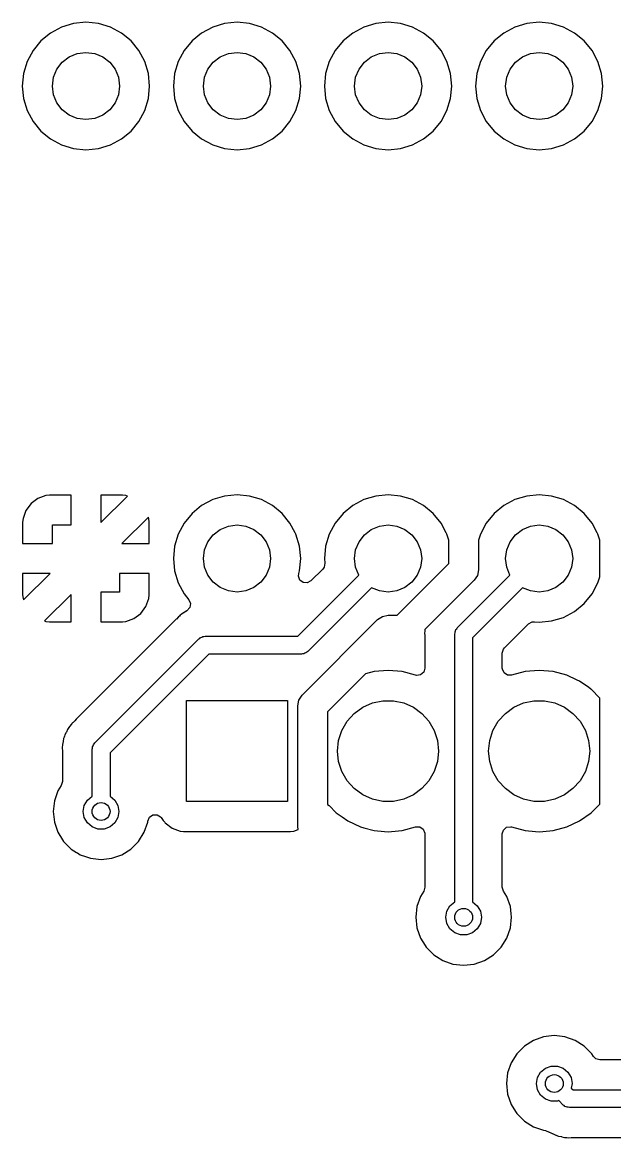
# Model space of a CAD drawing. Extents: x 3.96 to 7.44, y -5.28 to -1.66.
# Drawn here: x 4.688 to 5.08, y -3.226 to -2.488 of the extents above; entities that cross this region are included whole.
import ezdxf

# ---------------------------------------------------------------- set-up
doc = ezdxf.new("R2010")
doc.units = 0
doc.header["$MEASUREMENT"] = 0
doc.layers.add('BLACK', color=7, linetype='CONTINUOUS')

msp = doc.modelspace()

# ---------------------------------------------------------------- linework, layer by layer
at = {"layer": 'BLACK', "linetype": 'CONTINUOUS'}
for p, q in [((4.71387, -2.49106), (4.70658, -2.49495)), ((4.72178, -2.48866), (4.71387, -2.49106)), ((4.73, -2.48785), (4.72178, -2.48866)), ((4.73822, -2.48866), (4.73, -2.48785)), ((4.74613, -2.49106), (4.73822, -2.48866)), ((4.75342, -2.49495), (4.74613, -2.49106)), ((4.81387, -2.49106), (4.80658, -2.49495)), ((4.82178, -2.48866), (4.81387, -2.49106)), ((4.83, -2.48785), (4.82178, -2.48866)), ((4.83822, -2.48866), (4.83, -2.48785)), ((4.84613, -2.49106), (4.83822, -2.48866)), ((4.85342, -2.49495), (4.84613, -2.49106)), ((4.91387, -2.49106), (4.90658, -2.49495)), ((4.92178, -2.48866), (4.91387, -2.49106)), ((4.93, -2.48785), (4.92178, -2.48866)), ((4.93822, -2.48866), (4.93, -2.48785)), ((4.94613, -2.49106), (4.93822, -2.48866)), ((4.95342, -2.49495), (4.94613, -2.49106)), ((5.01387, -2.49106), (5.00658, -2.49495)), ((5.02178, -2.48866), (5.01387, -2.49106)), ((5.03, -2.48785), (5.02178, -2.48866)), ((5.03822, -2.48866), (5.03, -2.48785)), ((5.04613, -2.49106), (5.03822, -2.48866)), ((5.05342, -2.49495), (5.04613, -2.49106)), ((4.70019, -2.50019), (4.69495, -2.50658)), ((4.70658, -2.49495), (4.70019, -2.50019)), ((4.70658, -2.49495), (4.70658, -2.49495)), ((4.75981, -2.50019), (4.75342, -2.49495)), ((4.75342, -2.49495), (4.75342, -2.49495)), ((4.76505, -2.50658), (4.75981, -2.50019)), ((4.80019, -2.50019), (4.79495, -2.50658)), ((4.80658, -2.49495), (4.80019, -2.50019)), ((4.80658, -2.49495), (4.80658, -2.49495)), ((4.85981, -2.50019), (4.85342, -2.49495)), ((4.85342, -2.49495), (4.85342, -2.49495)), ((4.86505, -2.50658), (4.85981, -2.50019)), ((4.90019, -2.50019), (4.89495, -2.50658)), ((4.90658, -2.49495), (4.90019, -2.50019)), ((4.90658, -2.49495), (4.90658, -2.49495)), ((4.95981, -2.50019), (4.95342, -2.49495)), ((4.95342, -2.49495), (4.95342, -2.49495)), ((4.96505, -2.50658), (4.95981, -2.50019)), ((5.00019, -2.50019), (4.99495, -2.50658)), ((5.00658, -2.49495), (5.00019, -2.50019)), ((5.00658, -2.49495), (5.00658, -2.49495)), ((5.05981, -2.50019), (5.05342, -2.49495)), ((5.05342, -2.49495), (5.05342, -2.49495)), ((5.06505, -2.50658), (5.05981, -2.50019)), ((4.69495, -2.50658), (4.69106, -2.51387)), ((4.69495, -2.50658), (4.69495, -2.50658)), ((4.71888, -2.51074), (4.72424, -2.50851)), ((4.72424, -2.50851), (4.73, -2.50776)), ((4.73, -2.50776), (4.73576, -2.50851)), ((4.73576, -2.50851), (4.74112, -2.51074)), ((4.76894, -2.51387), (4.76505, -2.50658)), ((4.76505, -2.50658), (4.76505, -2.50658)), ((4.79495, -2.50658), (4.79106, -2.51387)), ((4.79495, -2.50658), (4.79495, -2.50658)), ((4.81888, -2.51074), (4.82424, -2.50851)), ((4.82424, -2.50851), (4.83, -2.50776)), ((4.83, -2.50776), (4.83576, -2.50851)), ((4.83576, -2.50851), (4.84112, -2.51074)), ((4.86894, -2.51387), (4.86505, -2.50658)), ((4.86505, -2.50658), (4.86505, -2.50658)), ((4.89495, -2.50658), (4.89106, -2.51387)), ((4.89495, -2.50658), (4.89495, -2.50658)), ((4.91888, -2.51074), (4.92424, -2.50851)), ((4.92424, -2.50851), (4.93, -2.50776)), ((4.93, -2.50776), (4.93576, -2.50851)), ((4.93576, -2.50851), (4.94112, -2.51074)), ((4.96894, -2.51387), (4.96505, -2.50658)), ((4.96505, -2.50658), (4.96505, -2.50658)), ((4.99495, -2.50658), (4.99106, -2.51387)), ((4.99495, -2.50658), (4.99495, -2.50658)), ((5.01888, -2.51074), (5.02424, -2.50851)), ((5.02424, -2.50851), (5.03, -2.50776)), ((5.03, -2.50776), (5.03576, -2.50851)), ((5.03576, -2.50851), (5.04112, -2.51074)), ((5.06894, -2.51387), (5.06505, -2.50658)), ((5.06505, -2.50658), (5.06505, -2.50658)), ((4.69106, -2.51387), (4.68866, -2.52178)), ((4.71074, -2.51888), (4.71427, -2.51427)), ((4.71427, -2.51427), (4.71888, -2.51074)), ((4.74112, -2.51074), (4.74573, -2.51427)), ((4.74573, -2.51427), (4.74926, -2.51888)), ((4.77134, -2.52178), (4.76894, -2.51387)), ((4.79106, -2.51387), (4.78866, -2.52178)), ((4.81074, -2.51888), (4.81427, -2.51427)), ((4.81427, -2.51427), (4.81888, -2.51074)), ((4.84112, -2.51074), (4.84573, -2.51427)), ((4.84573, -2.51427), (4.84926, -2.51888)), ((4.87134, -2.52178), (4.86894, -2.51387)), ((4.89106, -2.51387), (4.88866, -2.52178)), ((4.91074, -2.51888), (4.91427, -2.51427)), ((4.91427, -2.51427), (4.91888, -2.51074)), ((4.94112, -2.51074), (4.94573, -2.51427)), ((4.94573, -2.51427), (4.94926, -2.51888)), ((4.97134, -2.52178), (4.96894, -2.51387)), ((4.99106, -2.51387), (4.98866, -2.52178)), ((5.01074, -2.51888), (5.01427, -2.51427)), ((5.01427, -2.51427), (5.01888, -2.51074)), ((5.04112, -2.51074), (5.04573, -2.51427)), ((5.04573, -2.51427), (5.04926, -2.51888)), ((5.07134, -2.52178), (5.06894, -2.51387)), ((4.68866, -2.52178), (4.68785, -2.53)), ((4.70851, -2.52424), (4.71074, -2.51888)), ((4.74926, -2.51888), (4.75149, -2.52424)), ((4.77215, -2.53), (4.77134, -2.52178)), ((4.78866, -2.52178), (4.78785, -2.53)), ((4.80851, -2.52424), (4.81074, -2.51888)), ((4.84926, -2.51888), (4.85149, -2.52424)), ((4.87215, -2.53), (4.87134, -2.52178)), ((4.88866, -2.52178), (4.88785, -2.53)), ((4.90851, -2.52424), (4.91074, -2.51888)), ((4.94926, -2.51888), (4.95149, -2.52424)), ((4.97215, -2.53), (4.97134, -2.52178)), ((4.98866, -2.52178), (4.98785, -2.53)), ((5.00851, -2.52424), (5.01074, -2.51888)), ((5.04926, -2.51888), (5.05149, -2.52424)), ((5.07215, -2.53), (5.07134, -2.52178)), ((4.68785, -2.53), (4.68866, -2.53822)), ((4.70776, -2.53), (4.70851, -2.52424)), ((4.70851, -2.53576), (4.70776, -2.53)), ((4.75149, -2.52424), (4.75224, -2.53)), ((4.75224, -2.53), (4.75149, -2.53576)), ((4.77134, -2.53822), (4.77215, -2.53)), ((4.78785, -2.53), (4.78866, -2.53822)), ((4.80776, -2.53), (4.80851, -2.52424)), ((4.80851, -2.53576), (4.80776, -2.53)), ((4.85149, -2.52424), (4.85224, -2.53)), ((4.85224, -2.53), (4.85149, -2.53576)), ((4.87134, -2.53822), (4.87215, -2.53)), ((4.88785, -2.53), (4.88866, -2.53822)), ((4.90776, -2.53), (4.90851, -2.52424)), ((4.90851, -2.53576), (4.90776, -2.53)), ((4.95149, -2.52424), (4.95224, -2.53)), ((4.95224, -2.53), (4.95149, -2.53576)), ((4.97134, -2.53822), (4.97215, -2.53)), ((4.98785, -2.53), (4.98866, -2.53822)), ((5.00776, -2.53), (5.00851, -2.52424)), ((5.00851, -2.53576), (5.00776, -2.53)), ((5.05149, -2.52424), (5.05224, -2.53)), ((5.05224, -2.53), (5.05149, -2.53576)), ((5.07134, -2.53822), (5.07215, -2.53)), ((4.68866, -2.53822), (4.69106, -2.54613)), ((4.71074, -2.54112), (4.70851, -2.53576)), ((4.75149, -2.53576), (4.74926, -2.54112)), ((4.76894, -2.54613), (4.77134, -2.53822)), ((4.78866, -2.53822), (4.79106, -2.54613)), ((4.81074, -2.54112), (4.80851, -2.53576)), ((4.85149, -2.53576), (4.84926, -2.54112)), ((4.86894, -2.54613), (4.87134, -2.53822)), ((4.88866, -2.53822), (4.89106, -2.54613)), ((4.91074, -2.54112), (4.90851, -2.53576)), ((4.95149, -2.53576), (4.94926, -2.54112)), ((4.96894, -2.54613), (4.97134, -2.53822)), ((4.98866, -2.53822), (4.99106, -2.54613)), ((5.01074, -2.54112), (5.00851, -2.53576)), ((5.05149, -2.53576), (5.04926, -2.54112)), ((5.06894, -2.54613), (5.07134, -2.53822)), ((4.71427, -2.54573), (4.71074, -2.54112)), ((4.71888, -2.54926), (4.71427, -2.54573)), ((4.74573, -2.54573), (4.74112, -2.54926)), ((4.74926, -2.54112), (4.74573, -2.54573)), ((4.81427, -2.54573), (4.81074, -2.54112)), ((4.81888, -2.54926), (4.81427, -2.54573)), ((4.84573, -2.54573), (4.84112, -2.54926)), ((4.84926, -2.54112), (4.84573, -2.54573)), ((4.91427, -2.54573), (4.91074, -2.54112)), ((4.91888, -2.54926), (4.91427, -2.54573)), ((4.94573, -2.54573), (4.94112, -2.54926)), ((4.94926, -2.54112), (4.94573, -2.54573)), ((5.01427, -2.54573), (5.01074, -2.54112)), ((5.01888, -2.54926), (5.01427, -2.54573)), ((5.04573, -2.54573), (5.04112, -2.54926)), ((5.04926, -2.54112), (5.04573, -2.54573)), ((4.69106, -2.54613), (4.69495, -2.55342)), ((4.72424, -2.55149), (4.71888, -2.54926)), ((4.73, -2.55224), (4.72424, -2.55149)), ((4.73576, -2.55149), (4.73, -2.55224)), ((4.74112, -2.54926), (4.73576, -2.55149)), ((4.76505, -2.55342), (4.76894, -2.54613)), ((4.79106, -2.54613), (4.79495, -2.55342)), ((4.82424, -2.55149), (4.81888, -2.54926)), ((4.83, -2.55224), (4.82424, -2.55149)), ((4.83576, -2.55149), (4.83, -2.55224)), ((4.84112, -2.54926), (4.83576, -2.55149)), ((4.86505, -2.55342), (4.86894, -2.54613)), ((4.89106, -2.54613), (4.89495, -2.55342)), ((4.92424, -2.55149), (4.91888, -2.54926)), ((4.93, -2.55224), (4.92424, -2.55149)), ((4.93576, -2.55149), (4.93, -2.55224)), ((4.94112, -2.54926), (4.93576, -2.55149)), ((4.96505, -2.55342), (4.96894, -2.54613)), ((4.99106, -2.54613), (4.99495, -2.55342)), ((5.02424, -2.55149), (5.01888, -2.54926)), ((5.03, -2.55224), (5.02424, -2.55149)), ((5.03576, -2.55149), (5.03, -2.55224)), ((5.04112, -2.54926), (5.03576, -2.55149)), ((5.06505, -2.55342), (5.06894, -2.54613)), ((4.69495, -2.55342), (4.69495, -2.55342)), ((4.69495, -2.55342), (4.70019, -2.55981)), ((4.70019, -2.55981), (4.70658, -2.56505)), ((4.75342, -2.56505), (4.75981, -2.55981)), ((4.75981, -2.55981), (4.76505, -2.55342)), ((4.79495, -2.55342), (4.79495, -2.55342)), ((4.79495, -2.55342), (4.80019, -2.55981)), ((4.80019, -2.55981), (4.80658, -2.56505)), ((4.85342, -2.56505), (4.85981, -2.55981)), ((4.85981, -2.55981), (4.86505, -2.55342)), ((4.89495, -2.55342), (4.89495, -2.55342)), ((4.89495, -2.55342), (4.90019, -2.55981)), ((4.90019, -2.55981), (4.90658, -2.56505)), ((4.95342, -2.56505), (4.95981, -2.55981)), ((4.95981, -2.55981), (4.96505, -2.55342)), ((4.99495, -2.55342), (4.99495, -2.55342)), ((4.99495, -2.55342), (5.00019, -2.55981)), ((5.00019, -2.55981), (5.00658, -2.56505)), ((5.05342, -2.56505), (5.05981, -2.55981)), ((5.05981, -2.55981), (5.06505, -2.55342)), ((4.70658, -2.56505), (4.70658, -2.56505)), ((4.70658, -2.56505), (4.71387, -2.56894)), ((4.74613, -2.56894), (4.75342, -2.56505)), ((4.80658, -2.56505), (4.80658, -2.56505)), ((4.80658, -2.56505), (4.81387, -2.56894)), ((4.84613, -2.56894), (4.85342, -2.56505)), ((4.90658, -2.56505), (4.90658, -2.56505)), ((4.90658, -2.56505), (4.91387, -2.56894)), ((4.94613, -2.56894), (4.95342, -2.56505)), ((5.00658, -2.56505), (5.00658, -2.56505)), ((5.00658, -2.56505), (5.01387, -2.56894)), ((5.04613, -2.56894), (5.05342, -2.56505)), ((4.71387, -2.56894), (4.71387, -2.56894)), ((4.71387, -2.56894), (4.72178, -2.57134)), ((4.72178, -2.57134), (4.73, -2.57215)), ((4.73, -2.57215), (4.73822, -2.57134)), ((4.73822, -2.57134), (4.74613, -2.56894)), ((4.81387, -2.56894), (4.81387, -2.56894)), ((4.81387, -2.56894), (4.82178, -2.57134)), ((4.82178, -2.57134), (4.83, -2.57215)), ((4.83, -2.57215), (4.83822, -2.57134)), ((4.83822, -2.57134), (4.84613, -2.56894)), ((4.91387, -2.56894), (4.91387, -2.56894)), ((4.91387, -2.56894), (4.92178, -2.57134)), ((4.92178, -2.57134), (4.93, -2.57215)), ((4.93, -2.57215), (4.93822, -2.57134)), ((4.93822, -2.57134), (4.94613, -2.56894)), ((5.01387, -2.56894), (5.01387, -2.56894)), ((5.01387, -2.56894), (5.02178, -2.57134)), ((5.02178, -2.57134), (5.03, -2.57215)), ((5.03, -2.57215), (5.03822, -2.57134)), ((5.03822, -2.57134), (5.04613, -2.56894)), ((4.69822, -2.8029), (4.69369, -2.80629)), ((4.70353, -2.80092), (4.69822, -2.8029)), ((4.69822, -2.8029), (4.69822, -2.8029)), ((4.70587, -2.80067), (4.70353, -2.80092)), ((4.70353, -2.80092), (4.70353, -2.80092)), ((4.72016, -2.80067), (4.70587, -2.80067)), ((4.72016, -2.82035), (4.72016, -2.80067)), ((4.75413, -2.80067), (4.73984, -2.80067)), ((4.73984, -2.80067), (4.73984, -2.81884)), ((4.73984, -2.81884), (4.75741, -2.80127)), ((4.75647, -2.80092), (4.75413, -2.80067)), ((4.75741, -2.80127), (4.75647, -2.80092)), ((4.75647, -2.80092), (4.75647, -2.80092)), ((4.81387, -2.80366), (4.80658, -2.80755)), ((4.82178, -2.80126), (4.81387, -2.80366)), ((4.83, -2.80045), (4.82178, -2.80126)), ((4.83822, -2.80126), (4.83, -2.80045)), ((4.84613, -2.80366), (4.83822, -2.80126)), ((4.85342, -2.80755), (4.84613, -2.80366)), ((4.91387, -2.80366), (4.90658, -2.80755)), ((4.92178, -2.80126), (4.91387, -2.80366)), ((4.93, -2.80045), (4.92178, -2.80126)), ((4.93822, -2.80126), (4.93, -2.80045)), ((4.94613, -2.80366), (4.93822, -2.80126)), ((4.95342, -2.80755), (4.94613, -2.80366)), ((5.01387, -2.80366), (5.00658, -2.80755)), ((5.02178, -2.80126), (5.01387, -2.80366)), ((5.03, -2.80045), (5.02178, -2.80126)), ((5.03822, -2.80126), (5.03, -2.80045)), ((5.04613, -2.80366), (5.03822, -2.80126)), ((5.05342, -2.80755), (5.04613, -2.80366)), ((4.6903, -2.81082), (4.68832, -2.81613)), ((4.69369, -2.80629), (4.6903, -2.81082)), ((4.6903, -2.81082), (4.6903, -2.81082)), ((4.69369, -2.80629), (4.69369, -2.80629)), ((4.80658, -2.80755), (4.80019, -2.81279)), ((4.80658, -2.80755), (4.80658, -2.80755)), ((4.85981, -2.81279), (4.85342, -2.80755)), ((4.85342, -2.80755), (4.85342, -2.80755)), ((4.90658, -2.80755), (4.90019, -2.81279)), ((4.90658, -2.80755), (4.90658, -2.80755)), ((4.95981, -2.81279), (4.95342, -2.80755)), ((4.95342, -2.80755), (4.95342, -2.80755)), ((5.00658, -2.80755), (5.00019, -2.81279)), ((5.00658, -2.80755), (5.00658, -2.80755)), ((5.05981, -2.81279), (5.05342, -2.80755)), ((5.05342, -2.80755), (5.05342, -2.80755)), ((4.68832, -2.81613), (4.68807, -2.81847)), ((4.68807, -2.81847), (4.68807, -2.83276)), ((4.68832, -2.81613), (4.68832, -2.81613)), ((4.77133, -2.81519), (4.75376, -2.83276)), ((4.77168, -2.81613), (4.77133, -2.81519)), ((4.77193, -2.81847), (4.77168, -2.81613)), ((4.77168, -2.81613), (4.77168, -2.81613)), ((4.77193, -2.83276), (4.77193, -2.81847)), ((4.77193, -2.81847), (4.77193, -2.81847)), ((4.80019, -2.81279), (4.79495, -2.81918)), ((4.86505, -2.81918), (4.85981, -2.81279)), ((4.90019, -2.81279), (4.89495, -2.81918)), ((4.96505, -2.81918), (4.95981, -2.81279)), ((5.00019, -2.81279), (4.99495, -2.81918)), ((5.06505, -2.81918), (5.05981, -2.81279)), ((4.70776, -2.83276), (4.70776, -2.82035)), ((4.70776, -2.82035), (4.72016, -2.82035)), ((4.79495, -2.81918), (4.79106, -2.82647)), ((4.79495, -2.81918), (4.79495, -2.81918)), ((4.81427, -2.82687), (4.81888, -2.82333)), ((4.81888, -2.82333), (4.82424, -2.82111)), ((4.82424, -2.82111), (4.83, -2.82035)), ((4.83, -2.82035), (4.83576, -2.82111)), ((4.83576, -2.82111), (4.84112, -2.82333)), ((4.84112, -2.82333), (4.84573, -2.82687)), ((4.86848, -2.8256), (4.86505, -2.81918)), ((4.86505, -2.81918), (4.86505, -2.81918)), ((4.86894, -2.82647), (4.86848, -2.8256)), ((4.89495, -2.81918), (4.89106, -2.82647)), ((4.89495, -2.81918), (4.89495, -2.81918)), ((4.91427, -2.82687), (4.91888, -2.82333)), ((4.91888, -2.82333), (4.92424, -2.82111)), ((4.92424, -2.82111), (4.93, -2.82035)), ((4.93, -2.82035), (4.93576, -2.82111)), ((4.93576, -2.82111), (4.94112, -2.82333)), ((4.94112, -2.82333), (4.94573, -2.82687)), ((4.96848, -2.8256), (4.96505, -2.81918)), ((4.96505, -2.81918), (4.96505, -2.81918)), ((4.96894, -2.82647), (4.96848, -2.8256)), ((4.99495, -2.81918), (4.99106, -2.82647)), ((4.99495, -2.81918), (4.99495, -2.81918)), ((5.01427, -2.82687), (5.01888, -2.82333)), ((5.01888, -2.82333), (5.02424, -2.82111)), ((5.02424, -2.82111), (5.03, -2.82035)), ((5.03, -2.82035), (5.03576, -2.82111)), ((5.03576, -2.82111), (5.04112, -2.82333)), ((5.04112, -2.82333), (5.04573, -2.82687)), ((5.06848, -2.8256), (5.06505, -2.81918)), ((5.06505, -2.81918), (5.06505, -2.81918)), ((5.06894, -2.82647), (5.06848, -2.8256)), ((4.68807, -2.83276), (4.70776, -2.83276)), ((4.75376, -2.83276), (4.77193, -2.83276)), ((4.79106, -2.82647), (4.78866, -2.83437)), ((4.80851, -2.83684), (4.81074, -2.83148)), ((4.81074, -2.83148), (4.81427, -2.82687)), ((4.84573, -2.82687), (4.84926, -2.83148)), ((4.84926, -2.83148), (4.85149, -2.83684)), ((4.87134, -2.83438), (4.86894, -2.82647)), ((4.89106, -2.82647), (4.88866, -2.83437)), ((4.90851, -2.83684), (4.91074, -2.83148)), ((4.91074, -2.83148), (4.91427, -2.82687)), ((4.94573, -2.82687), (4.94926, -2.83148)), ((4.94926, -2.83148), (4.95149, -2.83684)), ((4.97016, -2.83047), (4.96894, -2.82647)), ((4.97016, -2.84592), (4.97016, -2.83047)), ((4.99106, -2.82647), (4.98984, -2.83047)), ((4.98984, -2.83047), (4.98984, -2.85)), ((5.00851, -2.83684), (5.01074, -2.83148)), ((5.01074, -2.83148), (5.01427, -2.82687)), ((5.04573, -2.82687), (5.04926, -2.83148)), ((5.04926, -2.83148), (5.05149, -2.83684)), ((5.07016, -2.83047), (5.06894, -2.82647)), ((5.07016, -2.85473), (5.07016, -2.83047)), ((4.78866, -2.83437), (4.78785, -2.8426)), ((4.80776, -2.8426), (4.80851, -2.83684)), ((4.85149, -2.83684), (4.85224, -2.8426)), ((4.87215, -2.8426), (4.87134, -2.83438)), ((4.88866, -2.83437), (4.88785, -2.8426)), ((4.90776, -2.8426), (4.90851, -2.83684)), ((4.95149, -2.83684), (4.95224, -2.8426)), ((5.00776, -2.8426), (5.00851, -2.83684)), ((5.05149, -2.83684), (5.05224, -2.8426)), ((4.78785, -2.8426), (4.78866, -2.85082)), ((4.80851, -2.84836), (4.80776, -2.8426)), ((4.81074, -2.85372), (4.80851, -2.84836)), ((4.85149, -2.84836), (4.84926, -2.85372)), ((4.85224, -2.8426), (4.85149, -2.84836)), ((4.87134, -2.85082), (4.87215, -2.8426)), ((4.88764, -2.8484), (4.88675, -2.84963)), ((4.88815, -2.8457), (4.88764, -2.8484)), ((4.88785, -2.8426), (4.88785, -2.8426)), ((4.88785, -2.8426), (4.88815, -2.8457)), ((4.90851, -2.84836), (4.90776, -2.8426)), ((4.91067, -2.85357), (4.90851, -2.84836)), ((4.93592, -2.88016), (4.97016, -2.84592)), ((4.95149, -2.84836), (4.94926, -2.85372)), ((4.95224, -2.8426), (4.95149, -2.84836)), ((5.00851, -2.84836), (5.00776, -2.8426)), ((5.01067, -2.85357), (5.00851, -2.84836)), ((5.05149, -2.84836), (5.04926, -2.85372)), ((5.05224, -2.8426), (5.05149, -2.84836)), ((4.70624, -2.85244), (4.68807, -2.85244)), ((4.68807, -2.85244), (4.68807, -2.86673)), ((4.68867, -2.87001), (4.70624, -2.85244)), ((4.77193, -2.85244), (4.75224, -2.85244)), ((4.75224, -2.85244), (4.75224, -2.86484)), ((4.77193, -2.86673), (4.77193, -2.85244)), ((4.78866, -2.85082), (4.79106, -2.85873)), ((4.81427, -2.85833), (4.81074, -2.85372)), ((4.84926, -2.85372), (4.84573, -2.85833)), ((4.87015, -2.89409), (4.91067, -2.85357)), ((4.87061, -2.85434), (4.87081, -2.85258)), ((4.87157, -2.85692), (4.87061, -2.85434)), ((4.87081, -2.85258), (4.87134, -2.85082)), ((4.88675, -2.84963), (4.87893, -2.85745)), ((4.94926, -2.85372), (4.94573, -2.85833)), ((4.97582, -2.88842), (5.01067, -2.85357)), ((4.98909, -2.85377), (4.98696, -2.85696)), ((4.98984, -2.85), (4.98909, -2.85377)), ((4.98984, -2.85), (4.98984, -2.85)), ((5.04926, -2.85372), (5.04573, -2.85833)), ((5.06894, -2.85873), (5.07016, -2.85473)), ((4.79106, -2.85873), (4.79495, -2.86602)), ((4.81888, -2.86186), (4.81427, -2.85833)), ((4.82424, -2.86408), (4.81888, -2.86186)), ((4.84112, -2.86186), (4.83576, -2.86408)), ((4.84573, -2.85833), (4.84112, -2.86186)), ((4.87377, -2.85857), (4.87157, -2.85692)), ((4.87652, -2.85877), (4.87377, -2.85857)), ((4.87893, -2.85745), (4.87652, -2.85877)), ((4.91903, -2.86192), (4.87677, -2.90418)), ((4.92424, -2.86408), (4.91903, -2.86192)), ((4.94112, -2.86186), (4.93576, -2.86408)), ((4.94573, -2.85833), (4.94112, -2.86186)), ((4.98696, -2.85696), (4.95439, -2.88953)), ((5.01903, -2.86192), (4.98591, -2.89504)), ((5.02424, -2.86408), (5.01903, -2.86192)), ((5.04112, -2.86186), (5.03576, -2.86408)), ((5.04573, -2.85833), (5.04112, -2.86186)), ((5.06505, -2.86602), (5.06894, -2.85873)), ((4.68807, -2.86673), (4.68832, -2.86907)), ((4.68832, -2.86907), (4.68832, -2.86907)), ((4.68832, -2.86907), (4.68867, -2.87001)), ((4.72016, -2.86636), (4.70259, -2.88393)), ((4.72016, -2.88453), (4.72016, -2.86636)), ((4.75224, -2.86484), (4.73984, -2.86484)), ((4.73984, -2.86484), (4.73984, -2.88453)), ((4.7697, -2.87437), (4.77168, -2.86907)), ((4.77168, -2.86907), (4.77193, -2.86673)), ((4.77168, -2.86907), (4.77168, -2.86907)), ((4.77193, -2.86673), (4.77193, -2.86673)), ((4.79495, -2.86602), (4.79495, -2.86602)), ((4.79495, -2.86602), (4.7981, -2.86985)), ((4.7981, -2.86985), (4.79917, -2.87238)), ((4.83, -2.86484), (4.82424, -2.86408)), ((4.83576, -2.86408), (4.83, -2.86484)), ((4.93, -2.86484), (4.92424, -2.86408)), ((4.93576, -2.86408), (4.93, -2.86484)), ((5.03, -2.86484), (5.02424, -2.86408)), ((5.03576, -2.86408), (5.03, -2.86484)), ((5.05981, -2.8724), (5.06505, -2.86602)), ((4.76631, -2.87891), (4.7697, -2.87437)), ((4.7697, -2.87437), (4.7697, -2.87437)), ((4.79639, -2.87738), (4.79484, -2.8785)), ((4.79666, -2.87723), (4.79639, -2.87738)), ((4.79685, -2.87712), (4.79665, -2.87722)), ((4.79665, -2.87722), (4.79666, -2.87723)), ((4.79871, -2.87509), (4.79685, -2.87712)), ((4.79917, -2.87238), (4.79871, -2.87509)), ((5.04613, -2.88154), (5.05342, -2.87765)), ((5.05342, -2.87765), (5.05981, -2.8724)), ((4.70259, -2.88393), (4.70353, -2.88428)), ((4.70353, -2.88428), (4.70353, -2.88428)), ((4.70353, -2.88428), (4.70587, -2.88453)), ((4.70587, -2.88453), (4.70587, -2.88453)), ((4.70587, -2.88453), (4.72016, -2.88453)), ((4.78978, -2.88283), (4.72427, -2.94833)), ((4.73984, -2.88453), (4.75413, -2.88453)), ((4.75413, -2.88453), (4.75647, -2.88428)), ((4.75413, -2.88453), (4.75413, -2.88453)), ((4.75647, -2.88428), (4.76178, -2.8823)), ((4.75647, -2.88428), (4.75647, -2.88428)), ((4.76178, -2.8823), (4.76631, -2.87891)), ((4.76178, -2.8823), (4.76178, -2.8823)), ((4.76631, -2.87891), (4.76631, -2.87891)), ((4.78993, -2.88266), (4.78978, -2.88283)), ((4.79115, -2.88118), (4.78993, -2.88266)), ((4.79183, -2.88069), (4.79115, -2.88118)), ((4.79115, -2.88118), (4.79115, -2.88118)), ((4.79241, -2.88019), (4.79183, -2.88069)), ((4.793, -2.8796), (4.79241, -2.88019)), ((4.79465, -2.87863), (4.793, -2.8796)), ((4.79484, -2.8785), (4.79465, -2.87863)), ((4.87304, -2.93304), (4.92304, -2.88304)), ((4.92304, -2.88304), (4.92623, -2.88091)), ((4.92623, -2.88091), (4.93, -2.88016)), ((4.93, -2.88016), (4.93592, -2.88016)), ((5.02297, -2.88585), (5.02538, -2.88453)), ((5.02538, -2.88453), (5.0269, -2.88444)), ((5.0269, -2.88444), (5.03, -2.88475)), ((5.03, -2.88475), (5.03822, -2.88394)), ((5.03822, -2.88394), (5.04613, -2.88154)), ((4.95433, -2.89096), (4.9542, -2.89179)), ((4.9542, -2.89179), (4.95438, -2.89369)), ((4.95439, -2.8902), (4.95433, -2.89096)), ((4.95439, -2.88953), (4.95439, -2.8902)), ((4.97409, -2.8926), (4.9743, -2.89185)), ((4.97409, -3.06977), (4.97409, -2.8926)), ((4.9743, -2.89107), (4.97468, -2.8904)), ((4.9743, -2.89185), (4.9743, -2.89107)), ((4.97468, -2.8904), (4.97489, -2.88965)), ((4.97489, -2.88965), (4.97544, -2.8891)), ((4.97544, -2.8891), (4.97582, -2.88842)), ((5.00704, -2.90178), (5.02297, -2.88585)), ((4.73582, -2.96465), (4.80465, -2.89582)), ((4.80465, -2.89582), (4.80532, -2.89544)), ((4.80532, -2.89544), (4.80587, -2.89489)), ((4.80587, -2.89489), (4.80662, -2.89468)), ((4.80662, -2.89468), (4.8073, -2.8943)), ((4.8073, -2.8943), (4.80807, -2.8943)), ((4.80807, -2.8943), (4.80882, -2.89409)), ((4.80882, -2.89409), (4.87015, -2.89409)), ((4.95438, -2.89369), (4.95439, -2.89392)), ((4.95439, -2.89392), (4.95439, -2.91513)), ((4.98591, -2.89504), (4.98591, -3.06977)), ((4.81127, -2.90591), (4.74591, -2.97127)), ((4.8726, -2.90591), (4.81127, -2.90591)), ((4.87335, -2.9057), (4.8726, -2.90591)), ((4.87413, -2.9057), (4.87335, -2.9057)), ((4.8748, -2.90532), (4.87413, -2.9057)), ((4.87555, -2.90511), (4.8748, -2.90532)), ((4.8761, -2.90456), (4.87555, -2.90511)), ((4.87677, -2.90418), (4.8761, -2.90456)), ((5.00561, -2.90523), (5.00639, -2.90259)), ((5.00561, -2.91513), (5.00561, -2.90523)), ((5.00639, -2.90259), (5.00704, -2.90178)), ((4.91493, -2.91899), (4.88984, -2.94408)), ((4.92073, -2.91744), (4.91493, -2.91899)), ((4.93, -2.91663), (4.92073, -2.91744)), ((4.92073, -2.91744), (4.92073, -2.91744)), ((4.93927, -2.91744), (4.93, -2.91663)), ((4.93, -2.91663), (4.93, -2.91663)), ((4.94824, -2.91984), (4.93927, -2.91744)), ((4.93927, -2.91744), (4.93927, -2.91744)), ((4.94881, -2.91996), (4.94824, -2.91984)), ((4.95154, -2.91957), (4.94881, -2.91996)), ((4.95361, -2.91777), (4.95154, -2.91957)), ((4.95439, -2.91513), (4.95361, -2.91777)), ((5.00564, -2.91571), (5.00561, -2.91513)), ((5.00673, -2.91824), (5.00564, -2.91571)), ((5.00901, -2.91978), (5.00673, -2.91824)), ((5.01176, -2.91984), (5.00901, -2.91978)), ((5.02073, -2.91744), (5.01176, -2.91984)), ((5.03, -2.91663), (5.02073, -2.91744)), ((5.02073, -2.91744), (5.02073, -2.91744)), ((5.03927, -2.91744), (5.03, -2.91663)), ((5.03, -2.91663), (5.03, -2.91663)), ((5.04825, -2.91985), (5.03927, -2.91744)), ((5.03927, -2.91744), (5.03927, -2.91744)), ((5.05517, -2.92307), (5.04825, -2.91985)), ((5.04825, -2.91985), (5.04825, -2.91985)), ((5.04825, -2.91985), (5.04825, -2.91985)), ((5.05669, -2.92378), (5.05517, -2.92307)), ((5.06278, -2.92804), (5.05669, -2.92378)), ((5.05669, -2.92378), (5.05669, -2.92378)), ((5.06426, -2.92908), (5.06278, -2.92804)), ((5.06431, -2.92911), (5.06426, -2.92908)), ((5.07016, -2.93496), (5.06431, -2.92911)), ((5.06431, -2.92911), (5.06431, -2.92911)), ((4.79654, -3.00346), (4.79654, -2.93654)), ((4.79654, -2.93654), (4.86346, -2.93654)), ((4.86346, -2.93654), (4.86346, -3.00346)), ((4.87016, -2.94), (4.87091, -2.93623)), ((4.87091, -2.93623), (4.87304, -2.93304)), ((4.87304, -2.93304), (4.87304, -2.93304)), ((4.91966, -2.93817), (4.9265, -2.93672)), ((4.9265, -2.93672), (4.9335, -2.93672)), ((4.9335, -2.93672), (4.94034, -2.93817)), ((5.01966, -2.93817), (5.0265, -2.93672)), ((5.0265, -2.93672), (5.0335, -2.93672)), ((5.0335, -2.93672), (5.04034, -2.93817)), ((5.07016, -3.00504), (5.07016, -2.93496)), ((4.87016, -3.02), (4.87016, -2.94)), ((4.88984, -2.94408), (4.88984, -3.0053)), ((4.90761, -2.94513), (4.91327, -2.94102)), ((4.91327, -2.94102), (4.91966, -2.93817)), ((4.94034, -2.93817), (4.94673, -2.94102)), ((4.94673, -2.94102), (4.95239, -2.94513)), ((5.00761, -2.94513), (5.01327, -2.94102)), ((5.01327, -2.94102), (5.01966, -2.93817)), ((5.04034, -2.93817), (5.04673, -2.94102)), ((5.04673, -2.94102), (5.05239, -2.94513)), ((4.72118, -2.95143), (4.72075, -2.95185)), ((4.72161, -2.951), (4.72118, -2.95143)), ((4.72258, -2.94997), (4.72161, -2.951)), ((4.72355, -2.94893), (4.72258, -2.94997)), ((4.72378, -2.94874), (4.72355, -2.94893)), ((4.72427, -2.94833), (4.72378, -2.94873)), ((4.72378, -2.94873), (4.72378, -2.94874)), ((4.89943, -2.95639), (4.90293, -2.95033)), ((4.90293, -2.95033), (4.90761, -2.94513)), ((4.95239, -2.94513), (4.95707, -2.95033)), ((4.95707, -2.95033), (4.96057, -2.95639)), ((4.99943, -2.95639), (5.00293, -2.95033)), ((5.00293, -2.95033), (5.00761, -2.94513)), ((5.05239, -2.94513), (5.05707, -2.95033)), ((5.05707, -2.95033), (5.06057, -2.95639)), ((4.71692, -2.95765), (4.716, -2.95932)), ((4.71702, -2.95744), (4.71692, -2.95765)), ((4.71778, -2.95568), (4.71702, -2.95744)), ((4.71829, -2.95502), (4.71778, -2.95568)), ((4.71778, -2.95568), (4.71778, -2.95568)), ((4.71871, -2.95438), (4.71829, -2.95502)), ((4.71912, -2.95365), (4.71871, -2.95438)), ((4.72043, -2.95226), (4.71912, -2.95365)), ((4.72057, -2.95208), (4.72043, -2.95226)), ((4.72075, -2.95185), (4.72057, -2.95208)), ((4.72075, -2.95185), (4.72075, -2.95185)), ((4.89727, -2.96304), (4.89943, -2.95639)), ((4.96057, -2.95639), (4.96273, -2.96304)), ((4.99727, -2.96304), (4.99943, -2.95639)), ((5.06057, -2.95639), (5.06273, -2.96304)), ((4.71439, -2.96642), (4.71433, -2.96719)), ((4.71487, -2.96374), (4.71439, -2.96559)), ((4.71439, -2.96559), (4.71439, -2.96642)), ((4.71491, -2.96351), (4.71487, -2.96374)), ((4.71521, -2.96162), (4.71491, -2.96351)), ((4.71554, -2.96086), (4.71521, -2.96162)), ((4.71579, -2.96013), (4.71554, -2.96086)), ((4.716, -2.95932), (4.71579, -2.96013)), ((4.716, -2.95932), (4.716, -2.95932)), ((4.73468, -2.96662), (4.73489, -2.96587)), ((4.73489, -2.96587), (4.73544, -2.96532)), ((4.73544, -2.96532), (4.73582, -2.96465)), ((4.89654, -2.97), (4.89727, -2.96304)), ((4.96273, -2.96304), (4.96346, -2.97)), ((4.99654, -2.97), (4.99727, -2.96304)), ((5.06273, -2.96304), (5.06346, -2.97)), ((4.71433, -2.96719), (4.7142, -2.96801)), ((4.7142, -2.96801), (4.7142, -2.96801)), ((4.7142, -2.96801), (4.71438, -2.96992)), ((4.71438, -2.96992), (4.71439, -2.97015)), ((4.71439, -2.97015), (4.71439, -2.99012)), ((4.73409, -2.96882), (4.7343, -2.96807)), ((4.73409, -2.99977), (4.73409, -2.96882)), ((4.7343, -2.9673), (4.73468, -2.96662)), ((4.7343, -2.96807), (4.7343, -2.9673)), ((4.74591, -2.97127), (4.74591, -2.99977)), ((4.89727, -2.97696), (4.89654, -2.97)), ((4.96346, -2.97), (4.96273, -2.97696)), ((4.99727, -2.97696), (4.99654, -2.97)), ((5.06346, -2.97), (5.06273, -2.97696)), ((4.89943, -2.98361), (4.89727, -2.97696)), ((4.96273, -2.97696), (4.96057, -2.98361)), ((4.99943, -2.98361), (4.99727, -2.97696)), ((5.06273, -2.97696), (5.06057, -2.98361)), ((4.90293, -2.98967), (4.89943, -2.98361)), ((4.96057, -2.98361), (4.95707, -2.98967)), ((5.00293, -2.98967), (4.99943, -2.98361)), ((5.06057, -2.98361), (5.05707, -2.98967)), ((4.71364, -2.99271), (4.71143, -2.99624)), ((4.71439, -2.99012), (4.71364, -2.99271)), ((4.90761, -2.99487), (4.90293, -2.98967)), ((4.91327, -2.99898), (4.90761, -2.99487)), ((4.95239, -2.99487), (4.94673, -2.99898)), ((4.95707, -2.98967), (4.95239, -2.99487)), ((5.00761, -2.99487), (5.00293, -2.98967)), ((5.01327, -2.99898), (5.00761, -2.99487)), ((5.05239, -2.99487), (5.04673, -2.99898)), ((5.05707, -2.98967), (5.05239, -2.99487)), ((4.70908, -3.00294), (4.70828, -3.01)), ((4.71143, -2.99624), (4.70908, -3.00294)), ((4.70908, -3.00294), (4.70908, -3.00294)), ((4.71143, -2.99624), (4.71143, -2.99624)), ((4.7289, -3.00596), (4.73095, -3.00241)), ((4.73095, -3.00241), (4.73409, -2.99977)), ((4.74591, -2.99977), (4.74905, -3.00241)), ((4.74905, -3.00241), (4.7511, -3.00596)), ((4.91966, -3.00183), (4.91327, -2.99898)), ((4.9265, -3.00328), (4.91966, -3.00183)), ((4.9335, -3.00328), (4.9265, -3.00328)), ((4.94034, -3.00183), (4.9335, -3.00328)), ((4.94673, -2.99898), (4.94034, -3.00183)), ((5.01966, -3.00183), (5.01327, -2.99898)), ((5.0265, -3.00328), (5.01966, -3.00183)), ((5.0335, -3.00328), (5.0265, -3.00328)), ((5.04034, -3.00183), (5.0335, -3.00328)), ((5.04673, -2.99898), (5.04034, -3.00183)), ((4.70828, -3.01), (4.70828, -3.01)), ((4.70828, -3.01), (4.70908, -3.01706)), ((4.72819, -3.01), (4.7289, -3.00596)), ((4.7289, -3.01404), (4.72819, -3.01)), ((4.7511, -3.00596), (4.75181, -3.01)), ((4.75181, -3.01), (4.7511, -3.01404)), ((4.86346, -3.00346), (4.79654, -3.00346)), ((4.88984, -3.0053), (4.89089, -3.00609)), ((4.89089, -3.00609), (4.89569, -3.01089)), ((5.06431, -3.01089), (5.07016, -3.00504)), ((4.70908, -3.01706), (4.70908, -3.01706)), ((4.70908, -3.01706), (4.71143, -3.02376)), ((4.73095, -3.01759), (4.7289, -3.01404)), ((4.73409, -3.02023), (4.73095, -3.01759)), ((4.74905, -3.01759), (4.74591, -3.02023)), ((4.7511, -3.01404), (4.74905, -3.01759)), ((4.76857, -3.02376), (4.77092, -3.01706)), ((4.77092, -3.01706), (4.771, -3.01632)), ((4.771, -3.01632), (4.77207, -3.01378)), ((4.77207, -3.01378), (4.77434, -3.01223)), ((4.77434, -3.01223), (4.77709, -3.01214)), ((4.77709, -3.01214), (4.77944, -3.01356)), ((4.77944, -3.01356), (4.77976, -3.01394)), ((4.77976, -3.01394), (4.7812, -3.01586)), ((4.7812, -3.01586), (4.7821, -3.01706)), ((4.7821, -3.01706), (4.78246, -3.01754)), ((4.78246, -3.01754), (4.78699, -3.02094)), ((4.89569, -3.01089), (4.8995, -3.01355)), ((4.8995, -3.01355), (4.90331, -3.01622)), ((4.90331, -3.01622), (4.90331, -3.01622)), ((4.90331, -3.01622), (4.90331, -3.01622)), ((4.90331, -3.01622), (4.91175, -3.02015)), ((5.04825, -3.02015), (5.05669, -3.01622)), ((5.05669, -3.01622), (5.06431, -3.01089)), ((4.71143, -3.02376), (4.71457, -3.02876)), ((4.73795, -3.02163), (4.73409, -3.02023)), ((4.74205, -3.02163), (4.73795, -3.02163)), ((4.74591, -3.02023), (4.74205, -3.02163)), ((4.7648, -3.02977), (4.76857, -3.02376)), ((4.78699, -3.02094), (4.78699, -3.02094)), ((4.78699, -3.02094), (4.7923, -3.02292)), ((4.7923, -3.02292), (4.7923, -3.02292)), ((4.7923, -3.02292), (4.79254, -3.02294)), ((4.79254, -3.02294), (4.79465, -3.02317)), ((4.79465, -3.02317), (4.86535, -3.02317)), ((4.86535, -3.02317), (4.8677, -3.02292)), ((4.8677, -3.02292), (4.87053, -3.02186)), ((4.87053, -3.02186), (4.87016, -3.02)), ((4.91175, -3.02015), (4.91175, -3.02015)), ((4.91175, -3.02015), (4.91175, -3.02015)), ((4.91175, -3.02015), (4.91391, -3.02073)), ((4.91391, -3.02073), (4.92073, -3.02256)), ((4.92073, -3.02256), (4.92768, -3.02317)), ((4.92768, -3.02317), (4.93, -3.02337)), ((4.93, -3.02337), (4.93232, -3.02317)), ((4.93, -3.02337), (4.93, -3.02337)), ((4.93, -3.02337), (4.93, -3.02337)), ((4.93232, -3.02317), (4.93927, -3.02256)), ((4.93927, -3.02256), (4.94824, -3.02016)), ((4.94824, -3.02016), (4.95099, -3.02022)), ((4.95099, -3.02022), (4.95327, -3.02176)), ((4.95327, -3.02176), (4.95436, -3.02429)), ((4.95436, -3.02429), (4.95439, -3.02487)), ((4.95439, -3.02487), (4.95439, -3.06012)), ((5.00561, -3.02487), (5.00639, -3.02223)), ((5.00561, -3.06012), (5.00561, -3.02487)), ((5.00639, -3.02223), (5.00846, -3.02043)), ((5.00846, -3.02043), (5.01119, -3.02004)), ((5.01119, -3.02004), (5.01176, -3.02016)), ((5.01176, -3.02016), (5.02073, -3.02256)), ((5.02073, -3.02256), (5.02768, -3.02317)), ((5.02768, -3.02317), (5.03, -3.02337)), ((5.03, -3.02337), (5.03232, -3.02317)), ((5.03, -3.02337), (5.03, -3.02337)), ((5.03, -3.02337), (5.03, -3.02337)), ((5.03232, -3.02317), (5.03927, -3.02256)), ((5.03927, -3.02256), (5.04825, -3.02015)), ((4.71457, -3.02876), (4.7152, -3.02977)), ((4.7152, -3.02977), (4.72023, -3.0348)), ((4.75977, -3.0348), (4.7648, -3.02977)), ((4.72023, -3.0348), (4.72378, -3.03703)), ((4.72378, -3.03703), (4.72439, -3.03741)), ((4.72439, -3.03741), (4.72624, -3.03857)), ((4.72624, -3.03857), (4.72973, -3.0398)), ((4.72973, -3.0398), (4.73294, -3.04092)), ((4.74706, -3.04092), (4.75376, -3.03857)), ((4.75376, -3.03857), (4.75977, -3.0348)), ((4.73294, -3.04092), (4.73294, -3.04092)), ((4.73294, -3.04092), (4.74, -3.04172)), ((4.74, -3.04172), (4.74706, -3.04092)), ((4.74, -3.04172), (4.74, -3.04172)), ((4.74, -3.04172), (4.74, -3.04172)), ((4.74706, -3.04092), (4.74706, -3.04092)), ((4.74706, -3.04092), (4.74706, -3.04092)), ((4.95439, -3.06012), (4.95364, -3.06271)), ((5.00636, -3.06271), (5.00561, -3.06012)), ((4.95143, -3.06624), (4.94908, -3.07294)), ((4.95364, -3.06271), (4.95143, -3.06624)), ((4.95143, -3.06624), (4.95143, -3.06624)), ((4.97095, -3.07241), (4.97409, -3.06977)), ((4.98591, -3.06977), (4.98905, -3.07241)), ((5.00857, -3.06624), (5.00636, -3.06271)), ((5.01092, -3.07294), (5.00857, -3.06624)), ((5.00857, -3.06624), (5.00857, -3.06624)), ((4.94908, -3.07294), (4.94828, -3.08)), ((4.94908, -3.07294), (4.94908, -3.07294)), ((4.96819, -3.08), (4.9689, -3.07596)), ((4.9689, -3.07596), (4.97095, -3.07241)), ((4.98905, -3.07241), (4.9911, -3.07596)), ((4.9911, -3.07596), (4.99181, -3.08)), ((5.01146, -3.07775), (5.01092, -3.07294)), ((5.01092, -3.07294), (5.01092, -3.07294)), ((4.94828, -3.08), (4.94828, -3.08)), ((4.94828, -3.08), (4.94908, -3.08706)), ((4.9689, -3.08404), (4.96819, -3.08)), ((4.97095, -3.08759), (4.9689, -3.08404)), ((4.9911, -3.08404), (4.98905, -3.08759)), ((4.99181, -3.08), (4.9911, -3.08404)), ((5.01092, -3.08706), (5.01172, -3.08)), ((5.01172, -3.08), (5.01146, -3.07775)), ((4.94908, -3.08706), (4.94908, -3.08706)), ((4.94908, -3.08706), (4.95143, -3.09376)), ((4.97409, -3.09023), (4.97095, -3.08759)), ((4.97795, -3.09163), (4.97409, -3.09023)), ((4.98205, -3.09163), (4.97795, -3.09163)), ((4.98591, -3.09023), (4.98205, -3.09163)), ((4.98905, -3.08759), (4.98591, -3.09023)), ((5.00857, -3.09376), (5.01092, -3.08706)), ((4.95143, -3.09376), (4.9545, -3.09866)), ((4.9545, -3.09866), (4.9552, -3.09977)), ((5.0048, -3.09977), (5.00857, -3.09376)), ((4.9552, -3.09977), (4.96023, -3.1048)), ((4.96023, -3.1048), (4.96378, -3.10703)), ((4.99376, -3.10857), (4.99977, -3.1048)), ((4.99977, -3.1048), (5.0048, -3.09977)), ((4.96378, -3.10703), (4.96436, -3.10739)), ((4.96436, -3.10739), (4.96624, -3.10857)), ((4.96624, -3.10857), (4.97294, -3.11092)), ((4.97294, -3.11092), (4.97294, -3.11092)), ((4.97294, -3.11092), (4.98, -3.11172)), ((4.98, -3.11172), (4.98706, -3.11092)), ((4.98, -3.11172), (4.98, -3.11172)), ((4.98, -3.11172), (4.98, -3.11172)), ((4.98706, -3.11092), (4.99376, -3.10857)), ((4.98706, -3.11092), (4.98706, -3.11092)), ((4.98706, -3.11092), (4.98706, -3.11092)), ((5.04, -3.15828), (5.03294, -3.15908)), ((5.04706, -3.15908), (5.04, -3.15828)), ((5.04, -3.15828), (5.04, -3.15828)), ((5.02023, -3.1652), (5.0152, -3.17023)), ((5.02624, -3.16143), (5.02023, -3.1652)), ((5.03294, -3.15908), (5.02624, -3.16143)), ((5.03294, -3.15908), (5.03294, -3.15908)), ((5.05376, -3.16143), (5.04706, -3.15908)), ((5.04706, -3.15908), (5.04706, -3.15908)), ((5.05977, -3.1652), (5.05376, -3.16143)), ((5.0648, -3.17023), (5.05977, -3.1652)), ((5.0152, -3.17023), (5.01143, -3.17624)), ((5.06598, -3.17211), (5.0648, -3.17023)), ((5.06747, -3.17361), (5.06598, -3.17211)), ((5.01143, -3.17624), (5.00908, -3.18294)), ((5.03095, -3.18241), (5.03409, -3.17977)), ((5.03409, -3.17977), (5.03795, -3.17837)), ((5.03795, -3.17837), (5.04205, -3.17837)), ((5.04205, -3.17837), (5.04591, -3.17977)), ((5.04591, -3.17977), (5.04905, -3.18241)), ((5.07011, -3.17439), (5.06747, -3.17361)), ((5.19477, -3.17439), (5.07011, -3.17439)), ((5.00908, -3.18294), (5.00828, -3.19)), ((5.00908, -3.18294), (5.00908, -3.18294)), ((5.02819, -3.19), (5.0289, -3.18596)), ((5.0289, -3.18596), (5.03095, -3.18241)), ((5.04905, -3.18241), (5.0511, -3.18596)), ((5.0511, -3.18596), (5.05181, -3.19)), ((5.00828, -3.19), (5.00828, -3.19)), ((5.00828, -3.19), (5.00908, -3.19706)), ((5.0289, -3.19404), (5.02819, -3.19)), ((5.03095, -3.19759), (5.0289, -3.19404)), ((5.05181, -3.19), (5.05129, -3.19294)), ((5.05129, -3.19294), (5.05245, -3.19409)), ((5.05245, -3.19409), (5.30998, -3.19409)), ((5.00908, -3.19706), (5.00908, -3.19706)), ((5.00908, -3.19706), (5.01143, -3.20376)), ((5.03409, -3.20023), (5.03095, -3.19759)), ((5.03795, -3.20163), (5.03409, -3.20023)), ((5.04205, -3.20163), (5.03795, -3.20163)), ((5.04295, -3.2013), (5.04205, -3.20163)), ((5.04582, -3.20418), (5.04295, -3.2013)), ((5.01143, -3.20376), (5.01443, -3.20855)), ((5.01443, -3.20855), (5.0152, -3.20977)), ((5.0152, -3.20977), (5.02023, -3.2148)), ((5.0465, -3.20456), (5.04582, -3.20418)), ((5.04705, -3.20511), (5.0465, -3.20456)), ((5.0478, -3.20532), (5.04705, -3.20511)), ((5.04847, -3.2057), (5.0478, -3.20532)), ((5.04925, -3.2057), (5.04847, -3.2057)), ((5.05, -3.20591), (5.04925, -3.2057)), ((5.30998, -3.20591), (5.05, -3.20591)), ((5.02023, -3.2148), (5.02624, -3.21857)), ((5.02624, -3.21857), (5.03294, -3.22092)), ((5.03294, -3.22092), (5.03294, -3.22092)), ((5.03294, -3.22092), (5.03294, -3.22092)), ((5.03294, -3.22092), (5.0342, -3.22106)), ((5.0342, -3.22106), (5.03665, -3.22206)), ((5.03665, -3.22206), (5.03686, -3.22222)), ((5.03686, -3.22222), (5.03686, -3.22222)), ((5.03686, -3.22222), (5.03686, -3.22222)), ((5.03686, -3.22222), (5.03862, -3.22298)), ((5.03862, -3.22298), (5.03882, -3.22308)), ((5.03882, -3.22308), (5.0405, -3.224)), ((5.0405, -3.224), (5.04112, -3.22416)), ((5.04112, -3.22416), (5.04131, -3.22421)), ((5.04131, -3.22421), (5.04203, -3.22446)), ((5.04203, -3.22446), (5.0428, -3.22479)), ((5.0428, -3.22479), (5.04469, -3.22509)), ((5.04469, -3.22509), (5.04491, -3.22513)), ((5.04491, -3.22513), (5.04676, -3.22561)), ((5.04676, -3.22561), (5.0476, -3.22561)), ((5.0476, -3.22561), (5.04836, -3.22567)), ((5.04836, -3.22567), (5.04919, -3.2258)), ((5.04919, -3.2258), (5.05109, -3.22562)), ((5.04919, -3.2258), (5.04919, -3.2258)), ((5.04919, -3.2258), (5.04919, -3.2258)), ((5.04919, -3.2258), (5.04919, -3.2258)), ((5.05109, -3.22562), (5.05132, -3.22561)), ((5.05132, -3.22561), (5.30012, -3.22561))]:
    msp.add_line(p, q, dxfattribs=at)
at = {"layer": 'BLACK'}
for centre in [(4.74, -3.01), (4.98, -3.08), (5.04, -3.19)]:
    msp.add_circle(centre, 0.00591, dxfattribs=at)

doc.saveas('drawing.dxf')
